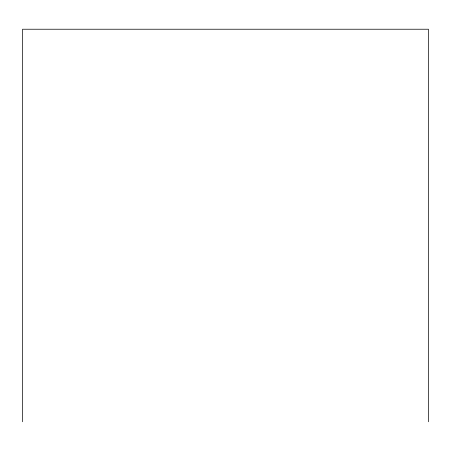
<?xml version="1.0" encoding="UTF-8"?>
<svg xmlns="http://www.w3.org/2000/svg" width="451" height="451" viewBox="0 0 451 451"><rect width="100%" height="100%" fill="white"/><g stroke="black" fill="none" stroke-linecap="round" stroke-linejoin="round"><path stroke-width="0.68" d="M428.45 421.77L428.45 29.23L22.55 29.23L22.55 421.77"/></g></svg>
